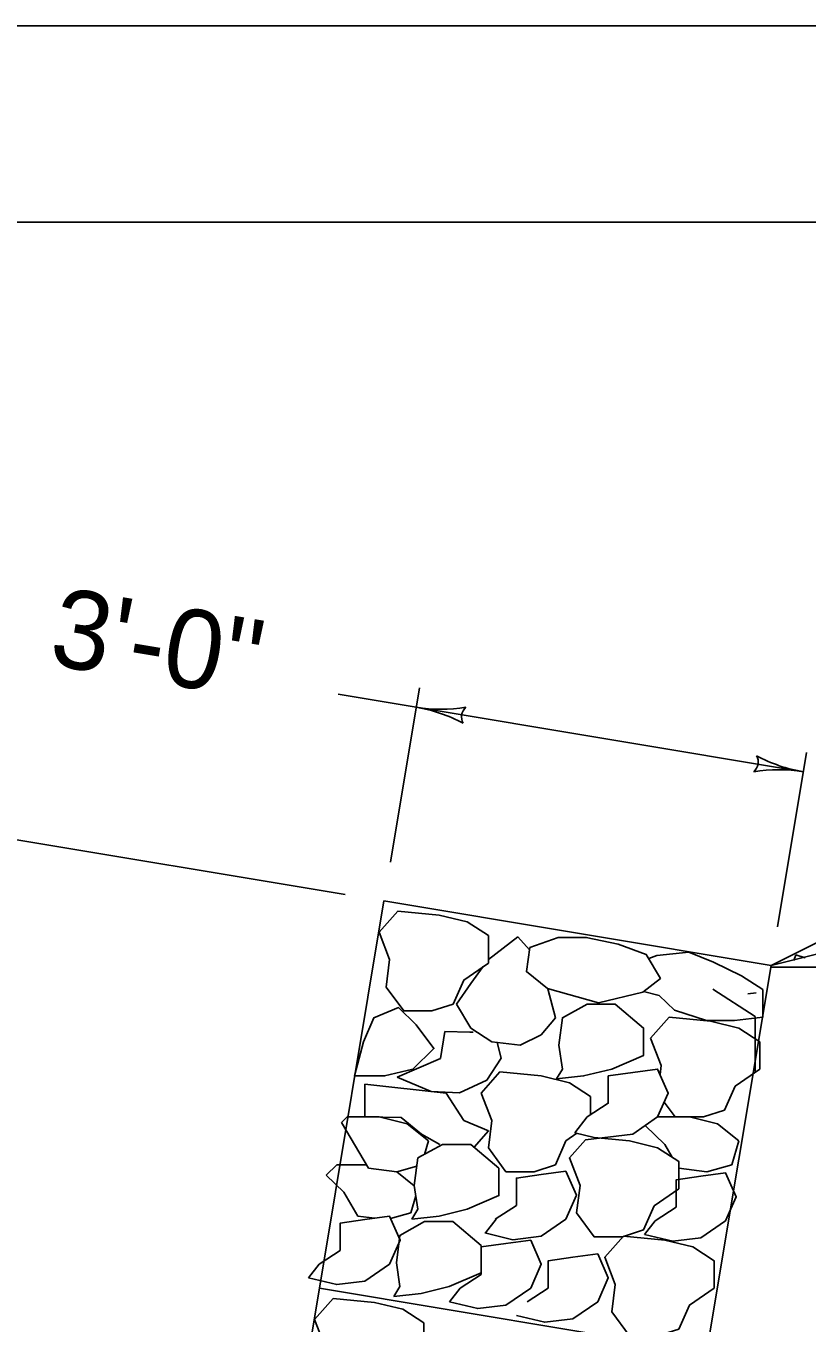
# Model space of a CAD drawing. Extents: x 997.6 to 1037.5, y 998.9 to 1022.9.
# Drawn here: x 1009.286 to 1011.275, y 1018.696 to 1022 of the extents above; entities that cross this region are included whole.
import ezdxf

# ---------------------------------------------------------------- set-up
doc = ezdxf.new("R2010")
doc.units = 0
for name, color, linetype in [('Level 1', 7, 'Continuous'), ('Level 10', 7, 'Continuous'), ('Level 11', 7, 'Continuous'), ('Level 14', 7, 'Continuous')]:
    doc.layers.add(name, color=color, linetype=linetype)

msp = doc.modelspace()

# ---------------------------------------------------------------- linework, layer by layer
at = {"layer": 'Level 1'}
for p, q in [((1011.1838, 1019.6072), (1013.4268, 1020.7286)), ((1010.2139, 1019.8702), (1010.2878, 1020.3141)), ((1010.0807, 1020.298), (1010.2797, 1020.2648)), ((1010.2797, 1020.2648), (1011.266, 1020.1005)), ((1011.1838, 1019.6072), (1013.8507, 1020.2738)), ((1011.2003, 1019.7058), (1011.2742, 1020.1497)), ((1011.1838, 1019.6072), (1012.2304, 1020.1305)), ((1009.1618, 1019.9442), (1010.0988, 1019.788)), ((1010.5388, 1019.6805), (1010.4635, 1019.6221)), ((1010.5685, 1019.647), (1010.5388, 1019.6805)), ((1010.8929, 1019.6327), (1010.8718, 1019.625)), ((1010.9738, 1019.6414), (1010.8929, 1019.6327)), ((1011.0366, 1019.6153), (1010.9738, 1019.6414)), ((1011.2418, 1019.6201), (1011.2466, 1019.6343)), ((1011.2466, 1019.6343), (1011.2702, 1019.6263)), ((1011.2684, 1019.626), (1011.2688, 1019.6269)), ((1010.4503, 1019.6043), (1010.4186, 1019.5611)), ((1011.1085, 1019.5804), (1011.0366, 1019.6153)), ((1011.1852, 1019.6026), (1014.5586, 1019.6026)), ((1010.4186, 1019.5611), (1010.3827, 1019.5088)), ((1011.1623, 1019.5456), (1011.1085, 1019.5804)), ((1010.6342, 1019.4739), (1010.6151, 1019.5479)), ((1010.8585, 1019.5408), (1010.8989, 1019.531)), ((1010.8989, 1019.531), (1010.9378, 1019.4933)), ((1011.1428, 1019.4772), (1011.0352, 1019.5468)), ((1011.1623, 1019.4758), (1011.1623, 1019.5456)), ((1010.3827, 1019.5088), (1010.4186, 1019.4478)), ((1010.9378, 1019.4933), (1011.0187, 1019.4672)), ((1010.5983, 1019.4304), (1010.6342, 1019.4739)), ((1010.9242, 1019.4754), (1010.8767, 1019.4217)), ((1011.0293, 1019.4653), (1010.9242, 1019.4754)), ((1011.0187, 1019.4672), (1011.0905, 1019.4672)), ((1011.1012, 1019.4478), (1011.0293, 1019.4653)), ((1011.0905, 1019.4672), (1011.1623, 1019.4758)), ((1011.1428, 1019.3377), (1011.1428, 1019.4772)), ((1010.3413, 1019.3704), (1010.3528, 1019.4392)), ((1010.3528, 1019.4392), (1010.4162, 1019.4374)), ((1010.4162, 1019.4374), (1010.4248, 1019.4372)), ((1010.4186, 1019.4478), (1010.4725, 1019.413)), ((1010.5443, 1019.4043), (1010.5983, 1019.4304)), ((1010.8767, 1019.4217), (1010.9036, 1019.352)), ((1011.1551, 1019.413), (1011.1012, 1019.4478)), ((1010.4725, 1019.413), (1010.5443, 1019.4043)), ((1010.4858, 1019.4113), (1010.4962, 1019.371)), ((1011.1551, 1019.3433), (1011.1551, 1019.413)), ((1010.2315, 1019.3229), (1010.3413, 1019.3704)), ((1010.4962, 1019.371), (1010.4595, 1019.3153)), ((1010.318, 1019.286), (1010.2315, 1019.3229)), ((1010.493, 1019.3361), (1010.4455, 1019.2823)), ((1010.5983, 1019.3258), (1010.493, 1019.3361)), ((1010.6701, 1019.3084), (1010.5983, 1019.3258)), ((1010.9036, 1019.352), (1010.9007, 1019.3295)), ((1011.0922, 1019.2998), (1011.1551, 1019.3433)), ((1010.1491, 1019.3046), (1010.3557, 1019.2823)), ((1010.1491, 1019.2213), (1010.1491, 1019.3046)), ((1010.4595, 1019.3153), (1010.3903, 1019.2828)), ((1010.7239, 1019.2736), (1010.6701, 1019.3084)), ((1011.0653, 1019.2388), (1011.0922, 1019.2998)), ((1010.3903, 1019.2828), (1010.318, 1019.286)), ((1010.3557, 1019.2823), (1010.4006, 1019.2126)), ((1010.4455, 1019.2823), (1010.4725, 1019.2126)), ((1010.7239, 1019.2272), (1010.7239, 1019.2736)), ((1010.9114, 1019.2594), (1010.9395, 1019.2213)), ((1011.0113, 1019.2213), (1011.0653, 1019.2388)), ((1010.1043, 1019.2213), (1010.0895, 1019.207)), ((1010.0895, 1019.207), (1010.1581, 1019.0906)), ((1010.1851, 1019.2213), (1010.1043, 1019.2213)), ((1010.2417, 1019.2203), (1010.1491, 1019.2213)), ((1010.2569, 1019.2038), (1010.1851, 1019.2213)), ((1010.2928, 1019.1778), (1010.2417, 1019.2203)), ((1010.3108, 1019.1603), (1010.2569, 1019.2038)), ((1010.4006, 1019.2126), (1010.4635, 1019.1864)), ((1010.4725, 1019.2126), (1010.4635, 1019.1428)), ((1010.7149, 1019.2213), (1010.6838, 1019.1809)), ((1010.8632, 1019.1995), (1010.9126, 1019.1516)), ((1010.9754, 1019.2213), (1010.8946, 1019.2213)), ((1010.9395, 1019.2213), (1011.0113, 1019.2213)), ((1011.0473, 1019.2038), (1010.9754, 1019.2213)), ((1011.1012, 1019.1603), (1011.0473, 1019.2038)), ((1010.34, 1019.1516), (1010.2928, 1019.1778)), ((1010.3008, 1019.1261), (1010.3108, 1019.1603)), ((1010.4635, 1019.1864), (1010.4272, 1019.1443)), ((1010.6342, 1019.0993), (1010.6611, 1019.1603)), ((1010.6611, 1019.1603), (1010.6891, 1019.1797)), ((1011.0832, 1019.0993), (1011.1012, 1019.1603)), ((1010.4635, 1019.1428), (1010.5084, 1019.0819)), ((1010.9126, 1019.1516), (1010.9319, 1019.1188)), ((1010.0773, 1019.0993), (1010.0503, 1019.0732)), ((1010.153, 1019.0993), (1010.0773, 1019.0993)), ((1010.1581, 1019.0906), (1010.23, 1019.0819)), ((1010.23, 1019.0819), (1010.2812, 1019.0961)), ((1010.5803, 1019.0819), (1010.6342, 1019.0993)), ((1010.9485, 1019.0906), (1011.0203, 1019.0819)), ((1011.0203, 1019.0819), (1011.0832, 1019.0993)), ((1010.0503, 1019.0732), (1010.0953, 1019.0297)), ((1010.2747, 1019.0458), (1010.23, 1019.0819)), ((1010.5084, 1019.0819), (1010.5803, 1019.0819)), ((1010.0953, 1019.0297), (1010.1312, 1018.9687)), ((1010.2659, 1018.9773), (1010.2788, 1019.0208)), ((1010.1312, 1018.9687), (1010.1743, 1018.9634)), ((1010.2144, 1018.9631), (1010.2659, 1018.9773)), ((1010.4831, 1018.9611), (1010.4562, 1018.9263)), ((1010.8883, 1018.9568), (1010.8613, 1018.922)), ((1010.0323, 1018.8467), (1010.0054, 1018.8118)), ((1010.3917, 1018.7857), (1010.3647, 1018.7508))]:
    msp.add_line(p, q, dxfattribs=at)
for points in [[(1007, 1000.5), (1035.5, 1000.5), (1035.5, 1021.5), (1007, 1021.5)], [(1011.0194, 1018.6209), (1010.0332, 1018.7853), (1010.1975, 1019.7716), (1011.1838, 1019.6072)], [(1010.855, 1017.6346), (1009.8688, 1017.799), (1010.0332, 1018.7853), (1011.0194, 1018.6209)]]:
    msp.add_lwpolyline(points, close=True, dxfattribs=at)
for points in [[(1010.2326, 1019.7455), (1010.1851, 1019.6918), (1010.212, 1019.6221), (1010.203, 1019.5523), (1010.2479, 1019.4914), (1010.3198, 1019.4914), (1010.3737, 1019.5088), (1010.4007, 1019.5698), (1010.4635, 1019.6133), (1010.4635, 1019.6831), (1010.4096, 1019.7179), (1010.3378, 1019.7353), (1010.2326, 1019.7455)], [(1010.7442, 1019.5122), (1010.8568, 1019.5394), (1010.9017, 1019.5743), (1010.8657, 1019.6353), (1010.7938, 1019.6614), (1010.713, 1019.6788), (1010.6412, 1019.6788), (1010.5693, 1019.6527), (1010.5603, 1019.5917), (1010.6143, 1019.5482), (1010.7442, 1019.5122)], [(1011.146, 1019.5373), (1011.1246, 1019.5347)], [(1010.1228, 1019.3257), (1010.1991, 1019.3257), (1010.271, 1019.3431), (1010.3248, 1019.3953), (1010.2799, 1019.4563), (1010.235, 1019.4999), (1010.1722, 1019.4738), (1010.1453, 1019.4128), (1010.1228, 1019.3257)], [(1010.6367, 1019.3183), (1010.7059, 1019.3258), (1010.7778, 1019.3433), (1010.8587, 1019.3781), (1010.8587, 1019.4478), (1010.7868, 1019.5088), (1010.7149, 1019.5088), (1010.6521, 1019.4739), (1010.6431, 1019.4043), (1010.6521, 1019.3433), (1010.6367, 1019.3183)], [(1010.7149, 1019.2213), (1010.7688, 1019.2562), (1010.7688, 1019.3258), (1010.8317, 1019.3346), (1010.8946, 1019.3433), (1010.9215, 1019.2823), (1010.8946, 1019.2213), (1010.8317, 1019.1778), (1010.7111, 1019.1631)], [(1010.7111, 1019.1631), (1010.6701, 1019.1168), (1010.697, 1019.0471), (1010.6881, 1018.9773), (1010.7329, 1018.9163), (1010.8048, 1018.9163), (1010.8587, 1018.9338), (1010.8857, 1018.9948), (1010.9485, 1019.0383), (1010.9485, 1019.108), (1010.8946, 1019.1428), (1010.8228, 1019.1603), (1010.7329, 1019.169), (1010.6838, 1019.1809)], [(1010.2684, 1018.9612), (1010.3378, 1018.9687), (1010.4096, 1018.9861), (1010.4904, 1019.0209), (1010.4904, 1019.0906), (1010.4185, 1019.1516), (1010.3468, 1019.1516), (1010.2838, 1019.1168), (1010.2748, 1019.0471), (1010.2838, 1018.9861), (1010.2684, 1018.9612)], [(1010.4812, 1018.9611), (1010.5351, 1018.996), (1010.5351, 1019.0657), (1010.5979, 1019.0744), (1010.6608, 1019.0831), (1010.6878, 1019.0221), (1010.6608, 1018.9611), (1010.5979, 1018.9175), (1010.5261, 1018.9088), (1010.4543, 1018.9263)], [(1010.8883, 1018.9568), (1010.9422, 1018.9918), (1010.9422, 1019.0614), (1011.005, 1019.0702), (1011.0679, 1019.0788), (1011.0948, 1019.0178), (1011.0679, 1018.9568), (1011.005, 1018.9133), (1010.9333, 1018.9046), (1010.8613, 1018.922)], [(1010.0323, 1018.8467), (1010.0863, 1018.8815), (1010.0863, 1018.9512), (1010.1491, 1018.9599), (1010.212, 1018.9686), (1010.2389, 1018.9077), (1010.212, 1018.8467), (1010.1491, 1018.8031), (1010.0773, 1018.7944), (1010.0054, 1018.8118)], [(1010.2228, 1018.7643), (1010.2921, 1018.7718), (1010.3639, 1018.7892), (1010.4448, 1018.824), (1010.4448, 1018.8938), (1010.3729, 1018.9547), (1010.3011, 1018.9547), (1010.2382, 1018.9198), (1010.2293, 1018.8502), (1010.2382, 1018.7892), (1010.2228, 1018.7643)], [(1010.3917, 1018.7857), (1010.4455, 1018.8205), (1010.4455, 1018.8903), (1010.5083, 1018.8989), (1010.5713, 1018.9077), (1010.5982, 1018.8467), (1010.5713, 1018.7857), (1010.5083, 1018.7421), (1010.4365, 1018.7334), (1010.3647, 1018.7508)], [(1010.8073, 1018.9178), (1010.7598, 1018.8641), (1010.7868, 1018.7944), (1010.7778, 1018.7247), (1010.8228, 1018.6637), (1010.8946, 1018.6637), (1010.9485, 1018.6811), (1010.9754, 1018.7421), (1011.0383, 1018.7857), (1011.0383, 1018.8553), (1010.9844, 1018.8902), (1010.9126, 1018.9077), (1010.8073, 1018.9178)], [(1010.5623, 1018.7508), (1010.6162, 1018.7857), (1010.6162, 1018.8553), (1010.679, 1018.8641), (1010.7419, 1018.8728), (1010.7688, 1018.8118), (1010.7419, 1018.7508), (1010.679, 1018.7073), (1010.6072, 1018.6986), (1010.5353, 1018.716)], [(1010.0682, 1018.7593), (1010.0207, 1018.7055), (1010.0477, 1018.6358), (1010.0387, 1018.5661), (1010.0836, 1018.5051), (1010.1554, 1018.5051), (1010.2093, 1018.5225), (1010.2363, 1018.5835), (1010.2991, 1018.6271), (1010.2991, 1018.6968), (1010.2453, 1018.7316), (1010.1733, 1018.7491), (1010.0682, 1018.7593)]]:
    msp.add_lwpolyline(points, dxfattribs=at)
for centre, radius, start, end in [((1010.3439, 1020.6505), 0.3909, 260.5377, 279.2065), ((1010.3439, 1020.6505), 0.3909, 260.5255, 260.5377), ((1010.2154, 1019.8792), 0.3909, 61.8848, 80.5316), ((1010.4263, 1020.2404), 0.0313, 129.3123, 211.429), ((1011.1195, 1020.1249), 0.0313, 309.3123, 31.429), ((1011.3304, 1020.486), 0.3909, 241.8848, 260.5316), ((1011.2018, 1019.7148), 0.3909, 80.5377, 99.2065), ((1011.2018, 1019.7148), 0.3909, 80.5255, 80.5377)]:
    msp.add_arc(centre, radius, start, end, dxfattribs=at)
at = {"layer": 'Level 10'}
msp.add_line((1007, 1021.5), (1035.5, 1021.5), dxfattribs=at)
at = {"layer": 'Level 11'}
msp.add_lwpolyline([(1007, 1000.5), (1035.5, 1000.5), (1035.5, 1021.5), (1007, 1021.5)], close=True, dxfattribs=at)
at = {"layer": 'Level 14'}
msp.add_line((1000, 1022), (1036, 1022), dxfattribs=at)

# ---------------------------------------------------------------- texts
at = {"layer": 'Level 1'}
msp.add_text("3'-0''", height=0.2, rotation=350.5377, dxfattribs=at).set_placement((1009.34, 1020.3744))

doc.saveas('drawing.dxf')
